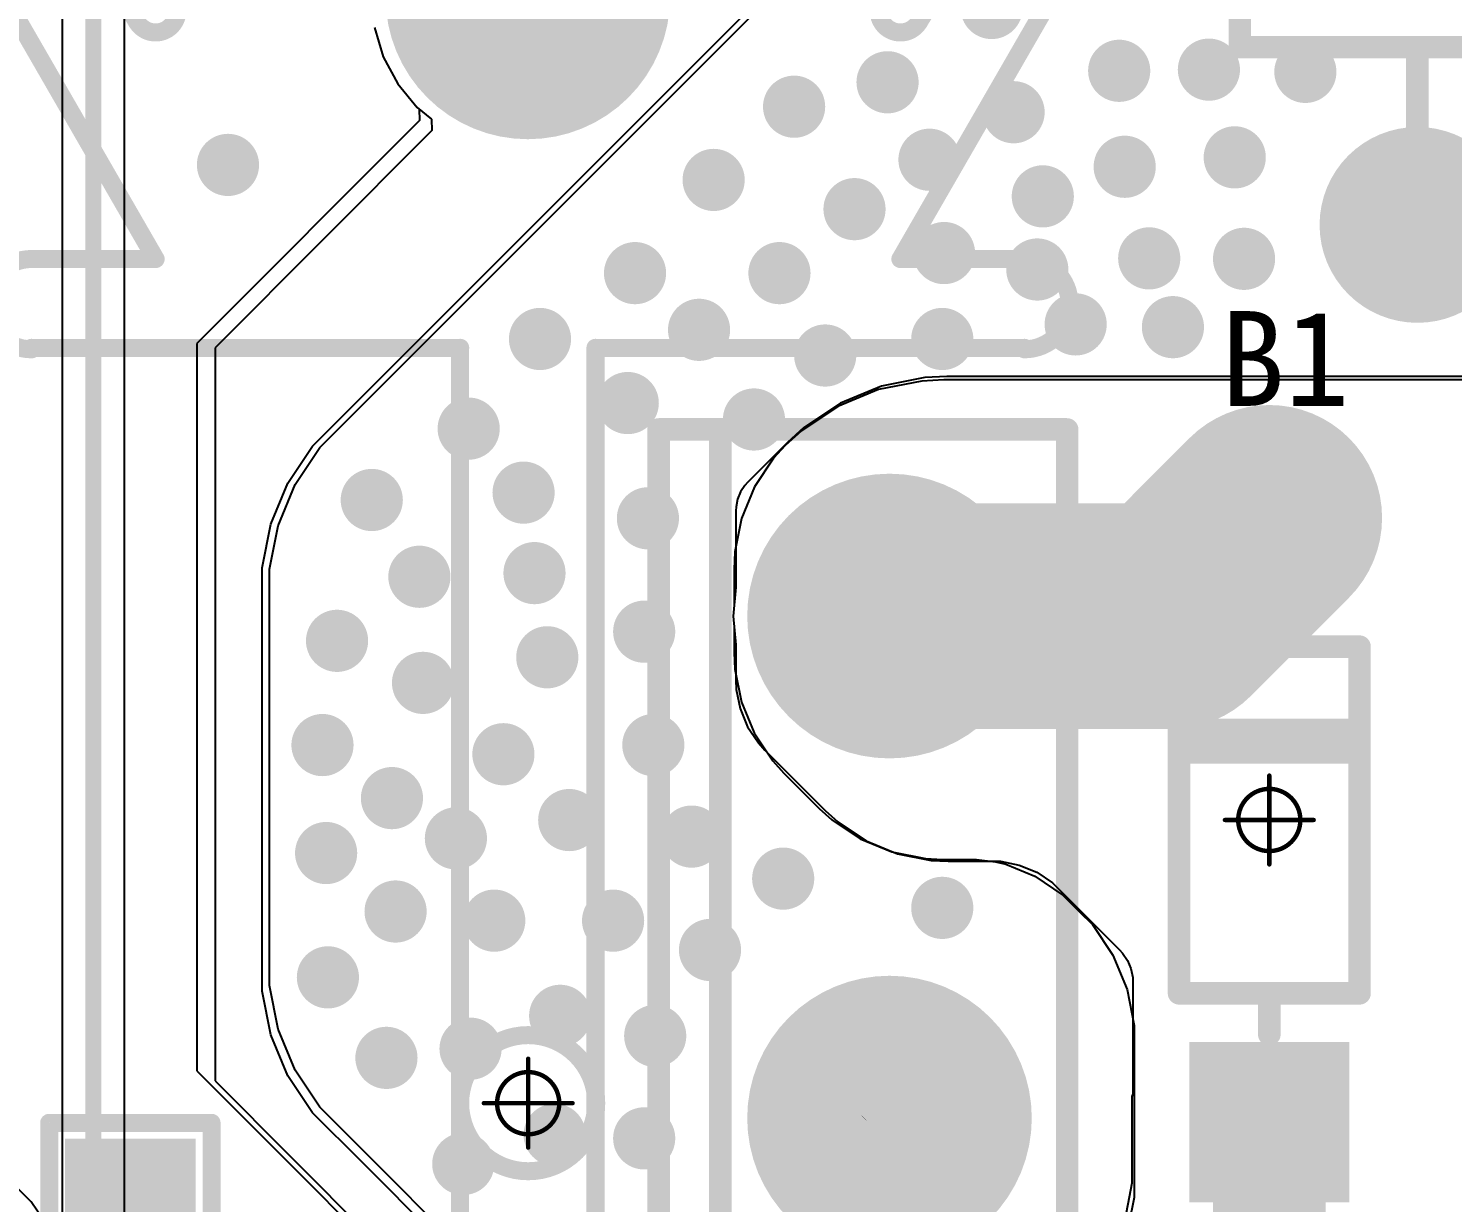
# Model space of a CAD drawing. Header units: millimetres. Extents: x 28 to 238, y 6 to 119.
# Drawn here: x 68.72 to 84.75, y 65.13 to 78.34 of the extents above; entities that cross this region are included whole.
import ezdxf

# ---------------------------------------------------------------- set-up
doc = ezdxf.new("R2010")
doc.units = ezdxf.units.MM
for name, color, linetype in [('BottomLayer', 5, 'Continuous'), ('BottomSolder', 6, 'Continuous'), ('KeepOutLayer', 6, 'Continuous'), ('Mechanical15', 56, 'Continuous'), ('MultiLayer', 9, 'Continuous'), ('PadHoleLayer', 156, 'Continuous'), ('TopLayer', 1, 'Continuous'), ('TopOverlay', 2, 'Continuous'), ('TopPaste', 8, 'Continuous'), ('TopSolder', 216, 'Continuous'), ('ViaHoleLayer', 16, 'Continuous')]:
    doc.layers.add(name, color=color, linetype=linetype)

# ---------------------------------------------------------------- blocks, each defined once
blk = doc.blocks.new('SRP12_34_25_P_4')
at = {"layer": 'BottomLayer', "const_width": 3}
blk.add_lwpolyline([(12.45, 0), (12.95, 0)], dxfattribs=at)
at = {"layer": 'BottomLayer', "const_width": 1.5}
for points in [[(11.7, 0, 1), (13.2, 0, 1)], [(12.2, 0, 1), (13.7, 0, 1)]]:
    blk.add_lwpolyline(points, format="xyb", close=True, dxfattribs=at)
at = {"layer": 'BottomSolder', "const_width": 3.203}
blk.add_lwpolyline([(12.45, 0), (12.95, 0)], dxfattribs=at)
at = {"layer": 'BottomSolder', "const_width": 1.602}
for points in [[(11.649, 0, 1), (13.251, 0, 1)], [(12.149, 0, 1), (13.751, 0, 1)]]:
    blk.add_lwpolyline(points, format="xyb", close=True, dxfattribs=at)
at = {"layer": 'Mechanical15', "const_width": 0.05}
for points in [[(0, 0.496), (0, -0.504)], [(-0.5, -0.004), (0.5, -0.004)]]:
    blk.add_lwpolyline(points, dxfattribs=at)
at = {"layer": 'Mechanical15'}
for points, const_width in [([(-0.012, 0.496, 1), (0.012, 0.496, 1)], 0.025), ([(0.35, -0.004, 1), (-0.35, -0.004, 1)], 0.05), ([(-0.512, -0.004, 1), (-0.487, -0.004, 1)], 0.025), ([(-0.362, -0.004, 1), (-0.337, -0.004, 1)], 0.025), ([(0.337, -0.004, 1), (0.362, -0.004, 1)], 0.025), ([(0.487, -0.004, 1), (0.512, -0.004, 1)], 0.025), ([(-0.012, -0.504, 1), (0.012, -0.504, 1)], 0.025)]:
    blk.add_lwpolyline(points, format="xyb", close=True, dxfattribs=dict(at, const_width=const_width))
at = {"layer": 'MultiLayer', "const_width": 3}
blk.add_lwpolyline([(12.45, 0), (12.95, 0)], dxfattribs=at)
at = {"layer": 'MultiLayer', "const_width": 1.5}
for points in [[(11.7, 0, 1), (13.2, 0, 1)], [(12.2, 0, 1), (13.7, 0, 1)]]:
    blk.add_lwpolyline(points, format="xyb", close=True, dxfattribs=at)
at = {"layer": 'PadHoleLayer', "const_width": 0.5}
blk.add_lwpolyline([(13.45, 0), (13.45, 0, -1), (11.95, 0), (11.95, 0, -1)], format="xyb", close=True, dxfattribs=at)
at = {"layer": 'TopLayer', "const_width": 3}
blk.add_lwpolyline([(12.45, 0), (12.95, 0)], dxfattribs=at)
at = {"layer": 'TopLayer', "const_width": 1.5}
for points in [[(11.7, 0, 1), (13.2, 0, 1)], [(12.2, 0, 1), (13.7, 0, 1)]]:
    blk.add_lwpolyline(points, format="xyb", close=True, dxfattribs=at)
at = {"layer": 'TopOverlay', "const_width": 0.203}
for points in [[(8.484, 5.588, -1), (9.5, 5.588)], [(12.294, 3.946, -0.758747), (12.167, 4.4)], [(12.167, -4.404, -0.758747), (12.294, -3.95)], [(9.5, -5.592, -1), (8.484, -5.592)]]:
    blk.add_lwpolyline(points, format="xyb", dxfattribs=at)
for points in [[(12.802, 6.096), (9.5, 4.191)], [(8.5, 5.588), (8.5, 0.762)], [(9.5, 5.588), (9.5, 4.191)], [(13.331, 5.103), (12.167, 4.4)], [(-8.5, 0.762), (8.5, 0.762)], [(-8.5, -0.762), (8.5, -0.762)], [(8.5, -0.762), (8.5, -5.592)], [(9.5, -4.195), (12.802, -6.1)], [(9.5, -4.195), (9.5, -5.592)], [(12.167, -4.404), (13.331, -5.107)]]:
    blk.add_lwpolyline(points, dxfattribs=at)
at = {"layer": 'TopOverlay'}
for points, const_width in [([(8.433, 5.588, 1), (8.535, 5.588, 1)], 0.102), ([(8.449, 5.588, 1), (8.551, 5.588, 1)], 0.102), ([(9.449, 5.588, 1), (9.551, 5.588, 1)], 0.102), ([(9.449, 5.588, 1), (9.551, 5.588, 1)], 0.102), ([(12.116, 4.4, 1), (12.218, 4.4, 1)], 0.102), ([(12.116, 4.4, 1), (12.218, 4.4, 1)], 0.102), ([(9.449, 4.191, 1), (9.551, 4.191, 1)], 0.102), ([(9.449, 4.191, 1), (9.551, 4.191, 1)], 0.102), ([(0.766, -0.004, 1), (-0.766, -0.004, 1)], 0.203), ([(8.449, 0.762, 1), (8.551, 0.762, 1)], 0.102), ([(8.449, 0.762, 1), (8.551, 0.762, 1)], 0.102), ([(-0.817, -0.004, 1), (-0.716, -0.004, 1)], 0.102), ([(0.716, -0.004, 1), (0.817, -0.004, 1)], 0.102), ([(8.449, -0.762, 1), (8.551, -0.762, 1)], 0.102), ([(8.449, -0.762, 1), (8.551, -0.762, 1)], 0.102), ([(9.449, -4.195, 1), (9.551, -4.195, 1)], 0.102), ([(9.449, -4.195, 1), (9.551, -4.195, 1)], 0.102), ([(12.116, -4.404, 1), (12.218, -4.404, 1)], 0.102), ([(12.116, -4.404, 1), (12.218, -4.404, 1)], 0.102), ([(8.433, -5.592, 1), (8.535, -5.592, 1)], 0.102), ([(8.449, -5.592, 1), (8.551, -5.592, 1)], 0.102), ([(9.449, -5.592, 1), (9.551, -5.592, 1)], 0.102), ([(9.449, -5.592, 1), (9.551, -5.592, 1)], 0.102)]:
    blk.add_lwpolyline(points, format="xyb", close=True, dxfattribs=dict(at, const_width=const_width))
at = {"layer": 'TopSolder', "const_width": 3.203}
blk.add_lwpolyline([(12.45, 0), (12.95, 0)], dxfattribs=at)
at = {"layer": 'TopSolder', "const_width": 1.602}
for points in [[(11.649, 0, 1), (13.251, 0, 1)], [(12.149, 0, 1), (13.751, 0, 1)]]:
    blk.add_lwpolyline(points, format="xyb", close=True, dxfattribs=at)
blk = doc.blocks.new('DO_35_5')
at = {"layer": 'BottomLayer', "const_width": 0.8}
blk.add_lwpolyline([(3, 0, 1), (3.8, 0, 1)], format="xyb", close=True, dxfattribs=at)
at = {"layer": 'BottomLayer'}
blk.add_solid([(-2.6, 0.8), (-4.2, 0.8), (-2.6, -0.8), (-4.2, -0.8)], dxfattribs=at)
at = {"layer": 'BottomSolder', "const_width": 0.902}
blk.add_lwpolyline([(2.949, 0, 1), (3.851, 0, 1)], format="xyb", close=True, dxfattribs=at)
at = {"layer": 'BottomSolder'}
blk.add_solid([(-2.498, 0.902), (-4.302, 0.902), (-2.498, -0.902), (-4.302, -0.902)], dxfattribs=at)
at = {"layer": 'Mechanical15', "const_width": 0.05}
for points in [[(0, 0.5), (0, -0.5)], [(-0.5, 0), (0.5, 0)]]:
    blk.add_lwpolyline(points, dxfattribs=at)
at = {"layer": 'Mechanical15'}
for points, const_width in [([(-0.012, 0.5, 1), (0.012, 0.5, 1)], 0.025), ([(0.35, 0, 1), (-0.35, 0, 1)], 0.05), ([(-0.512, 0, 1), (-0.487, 0, 1)], 0.025), ([(-0.362, 0, 1), (-0.337, 0, 1)], 0.025), ([(0.337, 0, 1), (0.362, 0, 1)], 0.025), ([(0.487, 0, 1), (0.512, 0, 1)], 0.025), ([(-0.012, -0.5, 1), (0.012, -0.5, 1)], 0.025)]:
    blk.add_lwpolyline(points, format="xyb", close=True, dxfattribs=dict(at, const_width=const_width))
at = {"layer": 'MultiLayer', "const_width": 0.8}
blk.add_lwpolyline([(3, 0, 1), (3.8, 0, 1)], format="xyb", close=True, dxfattribs=at)
at = {"layer": 'MultiLayer'}
blk.add_solid([(-2.6, 0.8), (-4.2, 0.8), (-2.6, -0.8), (-4.2, -0.8)], dxfattribs=at)
at = {"layer": 'PadHoleLayer', "const_width": 0.4}
for points in [[(-3.6, 0, 1), (-3.2, 0, 1)], [(3.2, 0, 1), (3.6, 0, 1)]]:
    blk.add_lwpolyline(points, format="xyb", close=True, dxfattribs=at)
at = {"layer": 'TopLayer', "const_width": 0.8}
blk.add_lwpolyline([(3, 0, 1), (3.8, 0, 1)], format="xyb", close=True, dxfattribs=at)
at = {"layer": 'TopLayer'}
blk.add_solid([(-2.6, 0.8), (-4.2, 0.8), (-2.6, -0.8), (-4.2, -0.8)], dxfattribs=at)
at = {"layer": 'TopOverlay', "const_width": 0.254}
for points in [[(-1.95, 1.016), (1.95, 1.016)], [(-1.95, 1.016), (-1.95, -1.016)], [(1.95, 1.016), (1.95, -1.016)], [(-2.413, 0), (-1.95, 0)], [(1.95, 0), (2.413, 0)], [(-1.95, -1.016), (1.95, -1.016)]]:
    blk.add_lwpolyline(points, dxfattribs=at)
at = {"layer": 'TopOverlay', "const_width": 0.127}
for points in [[(-2.014, 1.016, 1), (-1.887, 1.016, 1)], [(-2.014, 1.016, 1), (-1.887, 1.016, 1)], [(1.887, 1.016, 1), (2.014, 1.016, 1)], [(1.887, 1.016, 1), (2.014, 1.016, 1)], [(-2.477, 0, 1), (-2.349, 0, 1)], [(-2.014, 0, 1), (-1.887, 0, 1)], [(1.887, 0, 1), (2.014, 0, 1)], [(2.349, 0, 1), (2.477, 0, 1)], [(-2.014, -1.016, 1), (-1.887, -1.016, 1)], [(-2.014, -1.016, 1), (-1.887, -1.016, 1)], [(1.887, -1.016, 1), (2.014, -1.016, 1)], [(1.887, -1.016, 1), (2.014, -1.016, 1)]]:
    blk.add_lwpolyline(points, format="xyb", close=True, dxfattribs=at)
at = {"layer": 'TopOverlay'}
blk.add_solid([(0.634, -1.016), (1.142, -1.016), (0.634, 1.016), (1.142, 1.016)], dxfattribs=at)
at = {"layer": 'TopSolder', "const_width": 0.902}
blk.add_lwpolyline([(2.949, 0, 1), (3.851, 0, 1)], format="xyb", close=True, dxfattribs=at)
at = {"layer": 'TopSolder'}
blk.add_solid([(-2.498, 0.902), (-4.302, 0.902), (-2.498, -0.902), (-4.302, -0.902)], dxfattribs=at)
blk = doc.blocks.new('RS_1W_9')
at = {"layer": 'BottomLayer', "const_width": 1}
for points in [[(-8, 0, 1), (-7, 0, 1)], [(7, 0, 1), (8, 0, 1)]]:
    blk.add_lwpolyline(points, format="xyb", close=True, dxfattribs=at)
at = {"layer": 'BottomSolder', "const_width": 1.102}
for points in [[(-8.051, 0, 1), (-6.949, 0, 1)], [(6.949, 0, 1), (8.051, 0, 1)]]:
    blk.add_lwpolyline(points, format="xyb", close=True, dxfattribs=at)
at = {"layer": 'Mechanical15', "const_width": 0.05}
for points in [[(0, 0.5), (0, -0.5)], [(-0.5, 0), (0.5, 0)]]:
    blk.add_lwpolyline(points, dxfattribs=at)
at = {"layer": 'Mechanical15'}
for points, const_width in [([(-0.012, 0.5, 1), (0.012, 0.5, 1)], 0.025), ([(0.35, 0, 1), (-0.35, 0, 1)], 0.05), ([(-0.512, 0, 1), (-0.487, 0, 1)], 0.025), ([(-0.362, 0, 1), (-0.337, 0, 1)], 0.025), ([(0.337, 0, 1), (0.362, 0, 1)], 0.025), ([(0.487, 0, 1), (0.512, 0, 1)], 0.025), ([(-0.012, -0.5, 1), (0.012, -0.5, 1)], 0.025)]:
    blk.add_lwpolyline(points, format="xyb", close=True, dxfattribs=dict(at, const_width=const_width))
at = {"layer": 'MultiLayer', "const_width": 1}
for points in [[(-8, 0, 1), (-7, 0, 1)], [(7, 0, 1), (8, 0, 1)]]:
    blk.add_lwpolyline(points, format="xyb", close=True, dxfattribs=at)
at = {"layer": 'PadHoleLayer', "const_width": 0.4}
for points in [[(-7.7, 0, 1), (-7.3, 0, 1)], [(7.3, 0, 1), (7.7, 0, 1)]]:
    blk.add_lwpolyline(points, format="xyb", close=True, dxfattribs=at)
at = {"layer": 'TopLayer', "const_width": 1}
for points in [[(-8, 0, 1), (-7, 0, 1)], [(7, 0, 1), (8, 0, 1)]]:
    blk.add_lwpolyline(points, format="xyb", close=True, dxfattribs=at)
at = {"layer": 'TopOverlay', "const_width": 0.254}
for points in [[(-5.5, 2), (-5.5, -2)], [(-5.5, 2), (5.5, 2)], [(5.5, 2), (5.5, -2)], [(-6.5, 0), (-5.5, 0)], [(5.5, 0), (6.5, 0)], [(-5.5, -2), (5.5, -2)]]:
    blk.add_lwpolyline(points, dxfattribs=at)
at = {"layer": 'TopOverlay', "const_width": 0.127}
for points in [[(-5.563, 2, 1), (-5.436, 2, 1)], [(-5.563, 2, 1), (-5.436, 2, 1)], [(5.436, 2, 1), (5.563, 2, 1)], [(5.436, 2, 1), (5.563, 2, 1)], [(-6.563, 0, 1), (-6.436, 0, 1)], [(-5.563, 0, 1), (-5.436, 0, 1)], [(5.436, 0, 1), (5.563, 0, 1)], [(6.436, 0, 1), (6.563, 0, 1)], [(-5.563, -2, 1), (-5.436, -2, 1)], [(-5.563, -2, 1), (-5.436, -2, 1)], [(5.436, -2, 1), (5.563, -2, 1)], [(5.436, -2, 1), (5.563, -2, 1)]]:
    blk.add_lwpolyline(points, format="xyb", close=True, dxfattribs=at)
at = {"layer": 'TopSolder', "const_width": 1.102}
for points in [[(-8.051, 0, 1), (-6.949, 0, 1)], [(6.949, 0, 1), (8.051, 0, 1)]]:
    blk.add_lwpolyline(points, format="xyb", close=True, dxfattribs=at)
blk = doc.blocks.new('TOP_3_12')
at = {"layer": 'BottomLayer', "const_width": 1.5}
for points in [[(-0.775, 0, 1), (0.725, 0, 1)], [(4.875, 0, 1), (6.375, 0, 1)]]:
    blk.add_lwpolyline(points, format="xyb", close=True, dxfattribs=at)
at = {"layer": 'BottomLayer'}
blk.add_solid([(-4.125, 1.5), (-7.125, 1.5), (-4.125, -1.5), (-7.125, -1.5)], dxfattribs=at)
at = {"layer": 'BottomSolder', "const_width": 1.602}
for points in [[(-0.826, 0, 1), (0.776, 0, 1)], [(4.824, 0, 1), (6.426, 0, 1)]]:
    blk.add_lwpolyline(points, format="xyb", close=True, dxfattribs=at)
at = {"layer": 'BottomSolder'}
blk.add_solid([(-4.023, 1.602), (-7.227, 1.602), (-4.023, -1.602), (-7.227, -1.602)], dxfattribs=at)
at = {"layer": 'Mechanical15', "const_width": 0.00254}
blk.add_lwpolyline([(0, 0.312), (-0.05, 0.261)], dxfattribs=at)
at = {"layer": 'Mechanical15', "const_width": 0.00127}
for points in [[(-0.051, 0.261, 1), (-0.05, 0.261, 1)], [(0, 0.312, 1), (0.001, 0.312, 1)]]:
    blk.add_lwpolyline(points, format="xyb", close=True, dxfattribs=at)
at = {"layer": 'MultiLayer', "const_width": 1.5}
for points in [[(-0.775, 0, 1), (0.725, 0, 1)], [(4.875, 0, 1), (6.375, 0, 1)]]:
    blk.add_lwpolyline(points, format="xyb", close=True, dxfattribs=at)
at = {"layer": 'MultiLayer'}
blk.add_solid([(-4.125, 1.5), (-7.125, 1.5), (-4.125, -1.5), (-7.125, -1.5)], dxfattribs=at)
at = {"layer": 'PadHoleLayer', "const_width": 0.9}
for points in [[(-6.075, 0, 1), (-5.175, 0, 1)], [(-0.475, 0, 1), (0.425, 0, 1)], [(5.175, 0, 1), (6.075, 0, 1)]]:
    blk.add_lwpolyline(points, format="xyb", close=True, dxfattribs=at)
at = {"layer": 'TopLayer', "const_width": 1.5}
for points in [[(-0.775, 0, 1), (0.725, 0, 1)], [(4.875, 0, 1), (6.375, 0, 1)]]:
    blk.add_lwpolyline(points, format="xyb", close=True, dxfattribs=at)
at = {"layer": 'TopLayer'}
blk.add_solid([(-4.125, 1.5), (-7.125, 1.5), (-4.125, -1.5), (-7.125, -1.5)], dxfattribs=at)
at = {"layer": 'TopOverlay', "const_width": 0.254}
for points in [[(-7.775, 2.6), (7.725, 2.6)], [(-7.775, 2.6), (-7.775, -2)], [(7.725, 2.6), (7.725, -2)], [(-7.772, 1.905), (7.722, 1.905)], [(-7.775, -2), (7.725, -2)]]:
    blk.add_lwpolyline(points, dxfattribs=at)
at = {"layer": 'TopOverlay'}
for points, const_width in [([(-7.839, 2.6, 1), (-7.712, 2.6, 1)], 0.127), ([(-7.839, 2.6, 1), (-7.712, 2.6, 1)], 0.127), ([(7.661, 2.6, 1), (7.788, 2.6, 1)], 0.127), ([(7.661, 2.6, 1), (7.788, 2.6, 1)], 0.127), ([(-7.835, 1.905, 1), (-7.708, 1.905, 1)], 0.127), ([(7.659, 1.905, 1), (7.786, 1.905, 1)], 0.127), ([(-7.839, -2, 1), (-7.712, -2, 1)], 0.127), ([(-7.839, -2, 1), (-7.712, -2, 1)], 0.127), ([(7.661, -2, 1), (7.788, -2, 1)], 0.127), ([(7.661, -2, 1), (7.788, -2, 1)], 0.127), ([(-5.586, -2.921, 1), (-5.386, -2.921, 1)], 0.2), ([(-5.583, -2.921, 1), (-5.383, -2.921, 1)], 0.2)]:
    blk.add_lwpolyline(points, format="xyb", close=True, dxfattribs=dict(at, const_width=const_width))
at = {"layer": 'TopOverlay', "const_width": 0.4}
blk.add_lwpolyline([(-5.483, -2.921, -314.983986), (-5.486, -2.921)], format="xyb", dxfattribs=at)
at = {"layer": 'TopSolder', "const_width": 1.602}
for points in [[(-0.826, 0, 1), (0.776, 0, 1)], [(4.824, 0, 1), (6.426, 0, 1)]]:
    blk.add_lwpolyline(points, format="xyb", close=True, dxfattribs=at)
at = {"layer": 'TopSolder'}
blk.add_solid([(-4.023, 1.602), (-7.227, 1.602), (-4.023, -1.602), (-7.227, -1.602)], dxfattribs=at)
blk = doc.blocks.new('R_0805_M_55')
at = {"layer": 'Mechanical15', "const_width": 0.05}
for points in [[(0, 0.5), (0, -0.5)], [(-0.5, 0), (0.5, 0)]]:
    blk.add_lwpolyline(points, dxfattribs=at)
at = {"layer": 'Mechanical15'}
for points, const_width in [([(-0.012, 0.5, 1), (0.012, 0.5, 1)], 0.025), ([(0.35, 0, 1), (-0.35, 0, 1)], 0.05), ([(-0.512, 0, 1), (-0.487, 0, 1)], 0.025), ([(-0.362, 0, 1), (-0.337, 0, 1)], 0.025), ([(0.337, 0, 1), (0.362, 0, 1)], 0.025), ([(0.487, 0, 1), (0.512, 0, 1)], 0.025), ([(-0.012, -0.5, 1), (0.012, -0.5, 1)], 0.025)]:
    blk.add_lwpolyline(points, format="xyb", close=True, dxfattribs=dict(at, const_width=const_width))
at = {"layer": 'TopLayer'}
for points in [[(-0.508, -0.635), (-0.508, 0.635), (-1.778, -0.635), (-1.778, 0.635)], [(1.778, -0.635), (1.778, 0.635), (0.508, -0.635), (0.508, 0.635)]]:
    blk.add_solid(points, dxfattribs=at)
at = {"layer": 'TopOverlay', "const_width": 0.203}
for points in [[(-2.057, 0.914), (-2.057, -0.914)], [(-2.057, 0.914), (2.057, 0.914)], [(2.057, 0.914), (2.057, -0.914)], [(-2.057, -0.914), (2.057, -0.914)]]:
    blk.add_lwpolyline(points, dxfattribs=at)
at = {"layer": 'TopOverlay', "const_width": 0.102}
for points in [[(-2.108, 0.914, 1), (-2.007, 0.914, 1)], [(-2.108, 0.914, 1), (-2.007, 0.914, 1)], [(2.007, 0.914, 1), (2.108, 0.914, 1)], [(2.007, 0.914, 1), (2.108, 0.914, 1)], [(-2.108, -0.914, 1), (-2.007, -0.914, 1)], [(-2.108, -0.914, 1), (-2.007, -0.914, 1)], [(2.007, -0.914, 1), (2.108, -0.914, 1)], [(2.007, -0.914, 1), (2.108, -0.914, 1)]]:
    blk.add_lwpolyline(points, format="xyb", close=True, dxfattribs=at)
at = {"layer": 'TopPaste'}
for points in [[(-0.508, -0.635), (-0.508, 0.635), (-1.778, -0.635), (-1.778, 0.635)], [(1.778, -0.635), (1.778, 0.635), (0.508, -0.635), (0.508, 0.635)]]:
    blk.add_solid(points, dxfattribs=at)
at = {"layer": 'TopSolder'}
for points in [[(-0.406, -0.737), (-0.406, 0.737), (-1.88, -0.737), (-1.88, 0.737)], [(1.88, -0.737), (1.88, 0.737), (0.406, -0.737), (0.406, 0.737)]]:
    blk.add_solid(points, dxfattribs=at)

msp = doc.modelspace()

# ---------------------------------------------------------------- linework, layer by layer
msp.add_circle((70.558, 67.272), 39.25)
at = {"layer": 'BottomLayer'}
for p, q in [((72.092, 73.818), (78.249, 79.975)), ((69.097, 79.381), (69.097, 64.759)), ((69.796, 64.11), (69.796, 79.378)), ((72.61, 78.352), (72.71, 78.021)), ((72.71, 78.021), (72.873, 77.717)), ((72.873, 77.717), (73.092, 77.45)), ((73.092, 77.45), (73.113, 77.432)), ((73.119, 77.305), (70.611, 74.797)), ((73.113, 77.432), (73.119, 77.305)), ((70.611, 74.797), (70.611, 74.182)), ((78.288, 74.277), (77.83, 74.087)), ((78.773, 74.373), (78.288, 74.277)), ((79.021, 74.386), (78.773, 74.373)), ((84.992, 74.386), (79.021, 74.386)), ((70.611, 74.182), (70.611, 66.609)), ((77.83, 74.087), (77.419, 73.812)), ((71.915, 73.641), (72.092, 73.818)), ((72.092, 73.818), (72.092, 73.818)), ((77.419, 73.812), (77.235, 73.646)), ((71.637, 73.225), (71.915, 73.641)), ((77.235, 73.646), (77.105, 73.503)), ((77.105, 73.503), (76.891, 73.183)), ((71.446, 72.763), (71.637, 73.225)), ((76.891, 73.183), (76.744, 72.827)), ((76.744, 72.827), (76.669, 72.449)), ((71.348, 72.272), (71.446, 72.763)), ((76.669, 72.449), (76.66, 72.257)), ((71.348, 71.859), (71.348, 72.272)), ((76.66, 72.257), (76.66, 71.849)), ((71.348, 67.756), (71.348, 71.859)), ((76.66, 71.849), (76.648, 71.728)), ((76.648, 71.728), (76.66, 71.607)), ((76.66, 71.607), (76.66, 71.317)), ((76.66, 71.317), (76.669, 71.129)), ((76.669, 71.129), (76.742, 70.76)), ((76.742, 70.76), (76.886, 70.413)), ((76.886, 70.413), (77.095, 70.1)), ((77.095, 70.1), (77.221, 69.961)), ((77.221, 69.961), (77.618, 69.563)), ((77.618, 69.563), (77.761, 69.434)), ((77.761, 69.434), (78.081, 69.22)), ((78.081, 69.22), (78.437, 69.073)), ((78.437, 69.073), (78.815, 68.998)), ((78.815, 68.998), (79.008, 68.988)), ((79.008, 68.988), (79.388, 68.988)), ((79.388, 68.988), (79.605, 68.962)), ((79.605, 68.962), (79.605, 68.962)), ((79.605, 68.962), (79.72, 68.934)), ((79.72, 68.934), (80.045, 68.799)), ((80.045, 68.799), (80.362, 68.587)), ((80.362, 68.587), (80.497, 68.452)), ((80.497, 68.452), (80.497, 68.452)), ((80.497, 68.452), (80.497, 68.452)), ((80.497, 68.452), (80.547, 68.402)), ((80.547, 68.402), (80.694, 68.255)), ((80.694, 68.255), (80.925, 67.91)), ((80.925, 67.91), (81.084, 67.526)), ((71.348, 67.506), (71.348, 67.756)), ((71.446, 67.015), (71.348, 67.506)), ((81.084, 67.526), (81.165, 67.119)), ((81.165, 67.119), (81.165, 66.911)), ((71.637, 66.553), (71.446, 67.015)), ((81.165, 66.911), (81.165, 65.185)), ((70.611, 66.609), (71.719, 65.502)), ((71.915, 66.137), (71.637, 66.553)), ((72.471, 65.581), (71.915, 66.137)), ((73.948, 64.105), (72.471, 65.581)), ((71.719, 65.502), (74.612, 62.608)), ((68.747, 65.137), (68.579, 65.305)), ((68.887, 64.927), (68.747, 65.137)), ((81.165, 65.185), (81.105, 64.887))]:
    msp.add_line(p, q, dxfattribs=at)
for points, const_width in [([(69.446, 45.343), (69.446, 79.87)], 0.178), ([(81.582, 71.728), (82.686, 72.833)], 2.54), ([(78.41, 71.728), (81.582, 71.728)], 2.54), ([(82.686, 63.641), (82.686, 66.033)], 1.27)]:
    msp.add_lwpolyline(points, dxfattribs=dict(at, const_width=const_width))
for points, const_width in [([(79.385, 78.571, 1), (79.735, 78.571, 1)], 0.35), ([(78.213, 77.735, 1), (78.563, 77.735, 1)], 0.35), ([(80.821, 77.864, 1), (81.171, 77.864, 1)], 0.35), ([(81.831, 77.877, 1), (82.181, 77.877, 1)], 0.35), ([(82.917, 77.852, 1), (83.267, 77.852, 1)], 0.35), ([(77.161, 77.46, 1), (77.511, 77.46, 1)], 0.35), ([(79.632, 77.398, 1), (79.982, 77.398, 1)], 0.35), ([(70.787, 76.805, 1), (71.137, 76.805, 1)], 0.35), ([(78.685, 76.863, 1), (79.035, 76.863, 1)], 0.35), ([(80.883, 76.784, 1), (81.233, 76.784, 1)], 0.35), ([(82.122, 76.89, 1), (82.472, 76.89, 1)], 0.35), ([(76.255, 76.636, 1), (76.605, 76.636, 1)], 0.35), ([(79.961, 76.451, 1), (80.311, 76.451, 1)], 0.35), ([(77.841, 76.307, 1), (78.191, 76.307, 1)], 0.35), ([(78.849, 75.813, 1), (79.199, 75.813, 1)], 0.35), ([(81.159, 75.753, 1), (81.509, 75.753, 1)], 0.35), ([(82.227, 75.748, 1), (82.577, 75.748, 1)], 0.35), ([(75.37, 75.587, 1), (75.72, 75.587, 1)], 0.35), ([(76.996, 75.587, 1), (77.346, 75.587, 1)], 0.35), ([(79.899, 75.628, 1), (80.249, 75.628, 1)], 0.35), ([(80.331, 75.01, 1), (80.681, 75.01, 1)], 0.35), ([(74.3, 74.846, 1), (74.65, 74.846, 1)], 0.35), ([(76.091, 74.949, 1), (76.441, 74.949, 1)], 0.35), ([(78.829, 74.846, 1), (79.179, 74.846, 1)], 0.35), ([(81.426, 74.979, 1), (81.776, 74.979, 1)], 0.35), ([(77.511, 74.66, 1), (77.861, 74.66, 1)], 0.35), ([(75.288, 74.125, 1), (75.638, 74.125, 1)], 0.35), ([(76.709, 73.94, 1), (77.059, 73.94, 1)], 0.35), ([(73.497, 73.837, 1), (73.847, 73.837, 1)], 0.35), ([(82.051, 72.833, 1), (83.321, 72.833, 1)], 1.27), ([(74.115, 73.117, 1), (74.465, 73.117, 1)], 0.35), ([(72.406, 73.034, 1), (72.756, 73.034, 1)], 0.35), ([(75.515, 72.828, 1), (75.865, 72.828, 1)], 0.35), ([(77.775, 71.728, 1), (79.045, 71.728, 1)], 1.27), ([(80.947, 71.728, 1), (82.217, 71.728, 1)], 1.27), ([(80.947, 71.728, 1), (82.217, 71.728, 1)], 1.27), ([(80.213, 72.398, 1), (80.563, 72.398, 1)], 0.35), ([(72.942, 72.17, 1), (73.292, 72.17, 1)], 0.35), ([(74.238, 72.211, 1), (74.588, 72.211, 1)], 0.35), ([(81.203, 72.255, 1), (81.553, 72.255, 1)], 0.35), ([(75.473, 71.552, 1), (75.823, 71.552, 1)], 0.35), ([(72.015, 71.449, 1), (72.365, 71.449, 1)], 0.35), ([(80.642, 71.468, 1), (80.992, 71.468, 1)], 0.35), ([(81.977, 71.45, 1), (82.327, 71.45, 1)], 0.35), ([(74.382, 71.264, 1), (74.732, 71.264, 1)], 0.35), ([(72.983, 70.976, 1), (73.333, 70.976, 1)], 0.35), ([(81.358, 70.811, 1), (81.708, 70.811, 1)], 0.35), ([(71.851, 70.276, 1), (72.201, 70.276, 1)], 0.35), ([(75.576, 70.276, 1), (75.926, 70.276, 1)], 0.35), ([(73.888, 70.173, 1), (74.238, 70.173, 1)], 0.35), ([(72.633, 69.679, 1), (72.983, 69.679, 1)], 0.35), ([(74.629, 69.432, 1), (74.979, 69.432, 1)], 0.35), ([(76.008, 69.246, 1), (76.358, 69.246, 1)], 0.35), ([(73.353, 69.226, 1), (73.703, 69.226, 1)], 0.35), ([(71.892, 69.061, 1), (72.242, 69.061, 1)], 0.35), ([(77.038, 68.773, 1), (77.388, 68.773, 1)], 0.35), ([(78.829, 68.444, 1), (79.179, 68.444, 1)], 0.35), ([(72.674, 68.403, 1), (73.024, 68.403, 1)], 0.35), ([(73.785, 68.3, 1), (74.135, 68.3, 1)], 0.35), ([(75.123, 68.3, 1), (75.473, 68.3, 1)], 0.35), ([(76.214, 67.97, 1), (76.564, 67.97, 1)], 0.35), ([(71.912, 67.662, 1), (72.262, 67.662, 1)], 0.35), ([(74.527, 67.229, 1), (74.877, 67.229, 1)], 0.35), ([(75.597, 67.003, 1), (75.947, 67.003, 1)], 0.35), ([(73.518, 66.859, 1), (73.868, 66.859, 1)], 0.35), ([(72.571, 66.756, 1), (72.921, 66.756, 1)], 0.35), ([(82.369, 66.033, 1), (83.004, 66.033, 1)], 0.635), ([(74.465, 65.891, 1), (74.815, 65.891, 1)], 0.35), ([(75.473, 65.85, 1), (75.823, 65.85, 1)], 0.35), ([(73.436, 65.562, 1), (73.786, 65.562, 1)], 0.35)]:
    msp.add_lwpolyline(points, format="xyb", close=True, dxfattribs=dict(at, const_width=const_width))
at = {"layer": 'KeepOutLayer', "const_width": 0.00645}
msp.add_lwpolyline([(34.052, 52.857, -3.804617), (64.049, 28.566)], format="xyb", dxfattribs=at)
msp.add_lwpolyline([(34.052, 52.857, -3.804617), (64.049, 28.566)], format="xyb", dxfattribs=at)
at = {"layer": 'MultiLayer', "const_width": 0.35}
for points in [[(79.385, 78.571, 1), (79.735, 78.571, 1)], [(78.213, 77.735, 1), (78.563, 77.735, 1)], [(80.821, 77.864, 1), (81.171, 77.864, 1)], [(81.831, 77.877, 1), (82.181, 77.877, 1)], [(82.917, 77.852, 1), (83.267, 77.852, 1)], [(77.161, 77.46, 1), (77.511, 77.46, 1)], [(79.632, 77.398, 1), (79.982, 77.398, 1)], [(70.787, 76.805, 1), (71.137, 76.805, 1)], [(78.685, 76.863, 1), (79.035, 76.863, 1)], [(80.883, 76.784, 1), (81.233, 76.784, 1)], [(82.122, 76.89, 1), (82.472, 76.89, 1)], [(76.255, 76.636, 1), (76.605, 76.636, 1)], [(79.961, 76.451, 1), (80.311, 76.451, 1)], [(77.841, 76.307, 1), (78.191, 76.307, 1)], [(78.849, 75.813, 1), (79.199, 75.813, 1)], [(81.159, 75.753, 1), (81.509, 75.753, 1)], [(82.227, 75.748, 1), (82.577, 75.748, 1)], [(75.37, 75.587, 1), (75.72, 75.587, 1)], [(76.996, 75.587, 1), (77.346, 75.587, 1)], [(79.899, 75.628, 1), (80.249, 75.628, 1)], [(80.331, 75.01, 1), (80.681, 75.01, 1)], [(74.3, 74.846, 1), (74.65, 74.846, 1)], [(76.091, 74.949, 1), (76.441, 74.949, 1)], [(78.829, 74.846, 1), (79.179, 74.846, 1)], [(81.426, 74.979, 1), (81.776, 74.979, 1)], [(77.511, 74.66, 1), (77.861, 74.66, 1)], [(75.288, 74.125, 1), (75.638, 74.125, 1)], [(76.709, 73.94, 1), (77.059, 73.94, 1)], [(73.497, 73.837, 1), (73.847, 73.837, 1)], [(74.115, 73.117, 1), (74.465, 73.117, 1)], [(72.406, 73.034, 1), (72.756, 73.034, 1)], [(75.515, 72.828, 1), (75.865, 72.828, 1)], [(80.213, 72.398, 1), (80.563, 72.398, 1)], [(72.942, 72.17, 1), (73.292, 72.17, 1)], [(74.238, 72.211, 1), (74.588, 72.211, 1)], [(81.203, 72.255, 1), (81.553, 72.255, 1)], [(75.473, 71.552, 1), (75.823, 71.552, 1)], [(72.015, 71.449, 1), (72.365, 71.449, 1)], [(80.642, 71.468, 1), (80.992, 71.468, 1)], [(81.977, 71.45, 1), (82.327, 71.45, 1)], [(74.382, 71.264, 1), (74.732, 71.264, 1)], [(72.983, 70.976, 1), (73.333, 70.976, 1)], [(81.358, 70.811, 1), (81.708, 70.811, 1)], [(71.851, 70.276, 1), (72.201, 70.276, 1)], [(75.576, 70.276, 1), (75.926, 70.276, 1)], [(73.888, 70.173, 1), (74.238, 70.173, 1)], [(72.633, 69.679, 1), (72.983, 69.679, 1)], [(74.629, 69.432, 1), (74.979, 69.432, 1)], [(76.008, 69.246, 1), (76.358, 69.246, 1)], [(73.353, 69.226, 1), (73.703, 69.226, 1)], [(71.892, 69.061, 1), (72.242, 69.061, 1)], [(77.038, 68.773, 1), (77.388, 68.773, 1)], [(78.829, 68.444, 1), (79.179, 68.444, 1)], [(72.674, 68.403, 1), (73.024, 68.403, 1)], [(73.785, 68.3, 1), (74.135, 68.3, 1)], [(75.123, 68.3, 1), (75.473, 68.3, 1)], [(76.214, 67.97, 1), (76.564, 67.97, 1)], [(71.912, 67.662, 1), (72.262, 67.662, 1)], [(74.527, 67.229, 1), (74.877, 67.229, 1)], [(75.597, 67.003, 1), (75.947, 67.003, 1)], [(73.518, 66.859, 1), (73.868, 66.859, 1)], [(72.571, 66.756, 1), (72.921, 66.756, 1)], [(74.465, 65.891, 1), (74.815, 65.891, 1)], [(75.473, 65.85, 1), (75.823, 65.85, 1)], [(73.436, 65.562, 1), (73.786, 65.562, 1)]]:
    msp.add_lwpolyline(points, format="xyb", close=True, dxfattribs=at)
at = {"layer": 'TopLayer'}
for p, q in [((75.208, 76.836), (79.247, 80.875)), ((72.61, 78.352), (72.71, 78.021)), ((72.71, 78.021), (72.873, 77.717)), ((72.873, 77.717), (73.092, 77.45)), ((73.092, 77.45), (73.253, 77.318)), ((73.253, 77.318), (73.259, 77.191)), ((73.259, 77.191), (70.816, 74.748)), ((72.172, 73.8), (75.208, 76.836)), ((70.816, 74.748), (70.816, 66.496)), ((78.808, 74.413), (78.32, 74.316)), ((79.057, 74.425), (78.808, 74.413)), ((85.212, 74.425), (79.057, 74.425)), ((78.32, 74.316), (77.86, 74.125)), ((77.86, 74.125), (77.446, 73.849)), ((71.995, 73.623), (72.172, 73.8)), ((72.172, 73.8), (72.172, 73.8)), ((77.446, 73.849), (77.261, 73.681)), ((71.717, 73.207), (71.995, 73.623)), ((77.261, 73.681), (76.812, 73.232)), ((77.261, 73.681), (77.261, 73.681)), ((77.261, 73.681), (77.261, 73.681)), ((71.526, 72.745), (71.717, 73.207)), ((76.733, 73.126), (76.699, 73.044)), ((76.782, 73.199), (76.733, 73.126)), ((76.812, 73.232), (76.782, 73.199)), ((76.682, 72.957), (76.68, 72.912)), ((76.699, 73.044), (76.682, 72.957)), ((76.68, 72.912), (76.68, 72.052)), ((71.428, 72.254), (71.526, 72.745)), ((71.428, 71.41), (71.428, 72.254)), ((76.68, 72.052), (76.648, 71.728)), ((76.648, 71.728), (76.68, 71.404)), ((71.428, 67.821), (71.428, 71.41)), ((76.68, 71.404), (76.68, 71.011)), ((76.68, 71.011), (76.685, 70.901)), ((76.685, 70.901), (76.728, 70.686)), ((76.728, 70.686), (76.812, 70.483)), ((76.812, 70.483), (76.926, 70.313)), ((76.926, 70.313), (76.934, 70.301)), ((76.934, 70.301), (77.007, 70.22)), ((77.007, 70.22), (77.007, 70.22)), ((77.007, 70.22), (77.686, 69.541)), ((77.686, 69.541), (77.828, 69.412)), ((77.828, 69.412), (78.147, 69.199)), ((78.147, 69.199), (78.501, 69.052)), ((78.501, 69.052), (78.878, 68.977)), ((78.878, 68.977), (79.069, 68.968)), ((79.069, 68.968), (79.66, 68.968)), ((79.66, 68.968), (79.87, 68.926)), ((79.87, 68.926), (80.067, 68.845)), ((80.067, 68.845), (80.244, 68.726)), ((80.244, 68.726), (80.32, 68.651)), ((80.32, 68.651), (80.998, 67.972)), ((71.428, 67.571), (71.428, 67.821)), ((80.998, 67.972), (81.034, 67.936)), ((81.034, 67.936), (81.09, 67.853)), ((81.09, 67.853), (81.128, 67.76)), ((81.128, 67.76), (81.148, 67.661)), ((81.148, 67.661), (81.148, 66.353)), ((71.526, 67.08), (71.428, 67.571)), ((71.717, 66.618), (71.526, 67.08)), ((71.995, 66.202), (71.717, 66.618)), ((70.816, 66.496), (72.854, 64.458)), ((81.148, 66.353), (81.14, 66.32)), ((81.14, 66.32), (81.14, 65.344)), ((72.626, 65.571), (71.995, 66.202)), ((74.334, 63.863), (72.626, 65.571)), ((81.14, 65.344), (81.043, 64.853))]:
    msp.add_line(p, q, dxfattribs=at)
for points, const_width in [([(79.385, 78.571, 1), (79.735, 78.571, 1)], 0.35), ([(78.213, 77.735, 1), (78.563, 77.735, 1)], 0.35), ([(80.821, 77.864, 1), (81.171, 77.864, 1)], 0.35), ([(81.831, 77.877, 1), (82.181, 77.877, 1)], 0.35), ([(82.917, 77.852, 1), (83.267, 77.852, 1)], 0.35), ([(77.161, 77.46, 1), (77.511, 77.46, 1)], 0.35), ([(79.632, 77.398, 1), (79.982, 77.398, 1)], 0.35), ([(70.787, 76.805, 1), (71.137, 76.805, 1)], 0.35), ([(78.685, 76.863, 1), (79.035, 76.863, 1)], 0.35), ([(80.883, 76.784, 1), (81.233, 76.784, 1)], 0.35), ([(82.122, 76.89, 1), (82.472, 76.89, 1)], 0.35), ([(76.255, 76.636, 1), (76.605, 76.636, 1)], 0.35), ([(79.961, 76.451, 1), (80.311, 76.451, 1)], 0.35), ([(77.841, 76.307, 1), (78.191, 76.307, 1)], 0.35), ([(78.849, 75.813, 1), (79.199, 75.813, 1)], 0.35), ([(81.159, 75.753, 1), (81.509, 75.753, 1)], 0.35), ([(82.227, 75.748, 1), (82.577, 75.748, 1)], 0.35), ([(75.37, 75.587, 1), (75.72, 75.587, 1)], 0.35), ([(76.996, 75.587, 1), (77.346, 75.587, 1)], 0.35), ([(79.899, 75.628, 1), (80.249, 75.628, 1)], 0.35), ([(80.331, 75.01, 1), (80.681, 75.01, 1)], 0.35), ([(74.3, 74.846, 1), (74.65, 74.846, 1)], 0.35), ([(76.091, 74.949, 1), (76.441, 74.949, 1)], 0.35), ([(78.829, 74.846, 1), (79.179, 74.846, 1)], 0.35), ([(81.426, 74.979, 1), (81.776, 74.979, 1)], 0.35), ([(77.511, 74.66, 1), (77.861, 74.66, 1)], 0.35), ([(75.288, 74.125, 1), (75.638, 74.125, 1)], 0.35), ([(76.709, 73.94, 1), (77.059, 73.94, 1)], 0.35), ([(73.497, 73.837, 1), (73.847, 73.837, 1)], 0.35), ([(82.051, 72.833, 1), (83.321, 72.833, 1)], 1.27), ([(74.115, 73.117, 1), (74.465, 73.117, 1)], 0.35), ([(72.406, 73.034, 1), (72.756, 73.034, 1)], 0.35), ([(75.515, 72.828, 1), (75.865, 72.828, 1)], 0.35), ([(77.775, 71.728, 1), (79.045, 71.728, 1)], 1.27), ([(80.947, 71.728, 1), (82.217, 71.728, 1)], 1.27), ([(80.947, 71.728, 1), (82.217, 71.728, 1)], 1.27), ([(80.213, 72.398, 1), (80.563, 72.398, 1)], 0.35), ([(72.942, 72.17, 1), (73.292, 72.17, 1)], 0.35), ([(74.238, 72.211, 1), (74.588, 72.211, 1)], 0.35), ([(81.203, 72.255, 1), (81.553, 72.255, 1)], 0.35), ([(75.473, 71.552, 1), (75.823, 71.552, 1)], 0.35), ([(72.015, 71.449, 1), (72.365, 71.449, 1)], 0.35), ([(80.642, 71.468, 1), (80.992, 71.468, 1)], 0.35), ([(81.977, 71.45, 1), (82.327, 71.45, 1)], 0.35), ([(74.382, 71.264, 1), (74.732, 71.264, 1)], 0.35), ([(72.983, 70.976, 1), (73.333, 70.976, 1)], 0.35), ([(81.358, 70.811, 1), (81.708, 70.811, 1)], 0.35), ([(71.851, 70.276, 1), (72.201, 70.276, 1)], 0.35), ([(75.576, 70.276, 1), (75.926, 70.276, 1)], 0.35), ([(73.888, 70.173, 1), (74.238, 70.173, 1)], 0.35), ([(72.633, 69.679, 1), (72.983, 69.679, 1)], 0.35), ([(74.629, 69.432, 1), (74.979, 69.432, 1)], 0.35), ([(76.008, 69.246, 1), (76.358, 69.246, 1)], 0.35), ([(73.353, 69.226, 1), (73.703, 69.226, 1)], 0.35), ([(71.892, 69.061, 1), (72.242, 69.061, 1)], 0.35), ([(77.038, 68.773, 1), (77.388, 68.773, 1)], 0.35), ([(78.829, 68.444, 1), (79.179, 68.444, 1)], 0.35), ([(72.674, 68.403, 1), (73.024, 68.403, 1)], 0.35), ([(73.785, 68.3, 1), (74.135, 68.3, 1)], 0.35), ([(75.123, 68.3, 1), (75.473, 68.3, 1)], 0.35), ([(76.214, 67.97, 1), (76.564, 67.97, 1)], 0.35), ([(71.912, 67.662, 1), (72.262, 67.662, 1)], 0.35), ([(74.527, 67.229, 1), (74.877, 67.229, 1)], 0.35), ([(75.597, 67.003, 1), (75.947, 67.003, 1)], 0.35), ([(73.518, 66.859, 1), (73.868, 66.859, 1)], 0.35), ([(72.571, 66.756, 1), (72.921, 66.756, 1)], 0.35), ([(82.369, 66.033, 1), (83.004, 66.033, 1)], 0.635), ([(74.465, 65.891, 1), (74.815, 65.891, 1)], 0.35), ([(75.473, 65.85, 1), (75.823, 65.85, 1)], 0.35), ([(73.436, 65.562, 1), (73.786, 65.562, 1)], 0.35)]:
    msp.add_lwpolyline(points, format="xyb", close=True, dxfattribs=dict(at, const_width=const_width))
for points, const_width in [([(81.582, 71.728), (82.686, 72.833)], 2.54), ([(78.41, 71.728), (81.582, 71.728)], 2.54), ([(82.686, 63.641), (82.686, 66.033)], 1.27)]:
    msp.add_lwpolyline(points, dxfattribs=dict(at, const_width=const_width))
at = {"layer": 'ViaHoleLayer', "const_width": 0.2}
for points in [[(78.288, 77.735, 1), (78.488, 77.735, 1)], [(80.896, 77.864, 1), (81.096, 77.864, 1)], [(81.906, 77.877, 1), (82.106, 77.877, 1)], [(82.992, 77.852, 1), (83.192, 77.852, 1)], [(77.236, 77.46, 1), (77.436, 77.46, 1)], [(79.707, 77.398, 1), (79.907, 77.398, 1)], [(70.862, 76.805, 1), (71.062, 76.805, 1)], [(78.76, 76.863, 1), (78.96, 76.863, 1)], [(80.958, 76.784, 1), (81.158, 76.784, 1)], [(82.197, 76.89, 1), (82.397, 76.89, 1)], [(76.33, 76.636, 1), (76.53, 76.636, 1)], [(80.036, 76.451, 1), (80.236, 76.451, 1)], [(77.916, 76.307, 1), (78.116, 76.307, 1)], [(78.924, 75.813, 1), (79.124, 75.813, 1)], [(81.234, 75.753, 1), (81.434, 75.753, 1)], [(82.302, 75.748, 1), (82.502, 75.748, 1)], [(75.445, 75.587, 1), (75.645, 75.587, 1)], [(77.071, 75.587, 1), (77.271, 75.587, 1)], [(79.974, 75.628, 1), (80.174, 75.628, 1)], [(80.406, 75.01, 1), (80.606, 75.01, 1)], [(74.375, 74.846, 1), (74.575, 74.846, 1)], [(76.166, 74.949, 1), (76.366, 74.949, 1)], [(78.904, 74.846, 1), (79.104, 74.846, 1)], [(81.501, 74.979, 1), (81.701, 74.979, 1)], [(77.586, 74.66, 1), (77.786, 74.66, 1)], [(75.363, 74.125, 1), (75.563, 74.125, 1)], [(76.784, 73.94, 1), (76.984, 73.94, 1)], [(73.572, 73.837, 1), (73.772, 73.837, 1)], [(74.19, 73.117, 1), (74.39, 73.117, 1)], [(72.481, 73.034, 1), (72.681, 73.034, 1)], [(75.59, 72.828, 1), (75.79, 72.828, 1)], [(80.288, 72.398, 1), (80.488, 72.398, 1)], [(73.017, 72.17, 1), (73.217, 72.17, 1)], [(74.313, 72.211, 1), (74.513, 72.211, 1)], [(81.278, 72.255, 1), (81.478, 72.255, 1)], [(75.548, 71.552, 1), (75.748, 71.552, 1)], [(72.09, 71.449, 1), (72.29, 71.449, 1)], [(80.717, 71.468, 1), (80.917, 71.468, 1)], [(82.052, 71.45, 1), (82.252, 71.45, 1)], [(74.457, 71.264, 1), (74.657, 71.264, 1)], [(73.058, 70.976, 1), (73.258, 70.976, 1)], [(81.433, 70.811, 1), (81.633, 70.811, 1)], [(71.926, 70.276, 1), (72.126, 70.276, 1)], [(75.651, 70.276, 1), (75.851, 70.276, 1)], [(73.963, 70.173, 1), (74.163, 70.173, 1)], [(72.708, 69.679, 1), (72.908, 69.679, 1)], [(74.704, 69.432, 1), (74.904, 69.432, 1)], [(73.428, 69.226, 1), (73.628, 69.226, 1)], [(76.083, 69.246, 1), (76.283, 69.246, 1)], [(71.967, 69.061, 1), (72.167, 69.061, 1)], [(77.113, 68.773, 1), (77.313, 68.773, 1)], [(78.904, 68.444, 1), (79.104, 68.444, 1)], [(72.749, 68.403, 1), (72.949, 68.403, 1)], [(73.86, 68.3, 1), (74.06, 68.3, 1)], [(75.198, 68.3, 1), (75.398, 68.3, 1)], [(76.289, 67.97, 1), (76.489, 67.97, 1)], [(71.987, 67.662, 1), (72.187, 67.662, 1)], [(74.602, 67.229, 1), (74.802, 67.229, 1)], [(75.672, 67.003, 1), (75.872, 67.003, 1)], [(73.593, 66.859, 1), (73.793, 66.859, 1)], [(72.646, 66.756, 1), (72.846, 66.756, 1)], [(74.54, 65.891, 1), (74.74, 65.891, 1)], [(75.548, 65.85, 1), (75.748, 65.85, 1)], [(73.511, 65.562, 1), (73.711, 65.562, 1)]]:
    msp.add_lwpolyline(points, format="xyb", close=True, dxfattribs=at)

# ---------------------------------------------------------------- block references
at = {"rotation": 90}
for name, p in [('RS_1W_9', (84.354, 83.63)), ('SRP12_34_25_P_4', (74.338, 66.246)), ('TOP_3_12', (78.41, 66.103)), ('DO_35_5', (82.686, 69.433)), ('R_0805_M_55', (69.863, 63.967))]:
    msp.add_blockref(name, p, dxfattribs=at)

# ---------------------------------------------------------------- texts
at = {"layer": 'TopOverlay'}
msp.add_text('B1', height=1.0668, dxfattribs=at).set_placement((82.136, 74.093))

doc.saveas('drawing.dxf')
